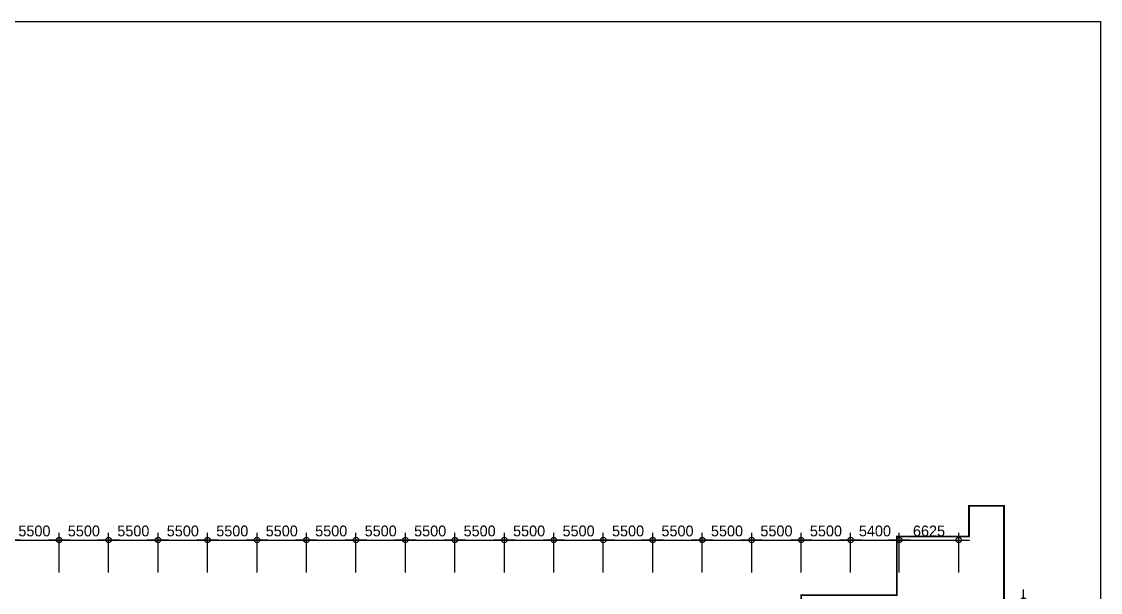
# Model space of a CAD drawing. Header units: millimetres. Extents: x -552870 to 1405794, y -1345622 to 197746.
# Drawn here: x 172054 to 292000, y -787336 to -723854 of the extents above; entities that cross this region are included whole.
import ezdxf

# ---------------------------------------------------------------- set-up
doc = ezdxf.new("R2010")
doc.units = ezdxf.units.MM
doc.header["$LTSCALE"] = 1000
doc.header["$MEASUREMENT"] = 0
doc.header["$PDSIZE"] = -10
doc.layers.get('0').update_dxf_attribs({"linetype": 'CONTINUOUS'})
doc.layers.get('Defpoints').update_dxf_attribs({"color": 171, "linetype": 'CONTINUOUS'})
doc.layers.add('NDIM', color=7, linetype='CONTINUOUS')
doc.styles.add('CGS', font='cgse', dxfattribs={"bigfont": 'cgs'})
doc.dimstyles.new('NDIM 1200', dxfattribs={"dimscale": 500, "dimtxt": 3, "dimasz": 1, "dimexe": 2, "dimexo": 2, "dimgap": 1, "dimtad": 1, "dimdec": 0, "dimdsep": 46, "dimtxsty": 'CGS', "dimblk": 'DOT0', "dimcen": 1, "dimdle": 8, "dimclrd": 2, "dimclre": 2, "dimclrt": 2, "dimadec": 0, "dimazin": 0, "dimtfac": 1, "dimtdec": 0, "dimtix": 1, "dimtmove": 2, "dimatfit": 3, "dimldrblk": 'DOT0', "dimfxl": 1, "dimtolj": 1, "dimtzin": 0, "dimlwd": -1, "dimlwe": -1, "dimarcsym": 0})

# ---------------------------------------------------------------- blocks, each defined once
blk = doc.blocks.new('DOT0')
blk.add_line((-3, 0), (3, 0))
at = {"color": 6}
blk.add_circle((0, 0), 0.75, dxfattribs=at)
blk = doc.blocks.new('*D36')
at = {"layer": 'Defpoints', "color": 0, "ltscale": 0.4, "transparency": 16777216}
for p in [(176230, -781509), (170730, -785909), (176230, -785909)]:
    blk.add_point(p, dxfattribs=at)
at = {"layer": 'NDIM', "ltscale": 0.4, "transparency": 16777216}
for p, q in [((170730, -785109), (170730, -780709)), ((176230, -785109), (176230, -780709)), ((171130, -781509), (175830, -781509))]:
    blk.add_line(p, q, dxfattribs=at)
at = {"layer": 'NDIM', "ltscale": 0.4, "transparency": 16777216, "xscale": 400, "yscale": 400, "zscale": 400, "rotation": 180}
blk.add_blockref('DOT0', (170730, -781509), dxfattribs=at)
at = {"layer": 'NDIM', "ltscale": 0.4, "transparency": 16777216, "xscale": 400, "yscale": 400, "zscale": 400}
blk.add_blockref('DOT0', (176230, -781509), dxfattribs=at)
at = {"layer": 'NDIM', "ltscale": 0.4, "transparency": 16777216, "insert": (173480, -780509), "char_height": 1200, "attachment_point": 5, "style": 'CGS'}
blk.add_mtext('\\A1;5500', dxfattribs=at)
blk = doc.blocks.new('*D37')
at = {"layer": 'Defpoints', "color": 0, "ltscale": 0.4, "transparency": 16777216}
for p in [(181730, -781509), (176230, -785909), (181730, -785909)]:
    blk.add_point(p, dxfattribs=at)
at = {"layer": 'NDIM', "ltscale": 0.4, "transparency": 16777216}
for p, q in [((176230, -785109), (176230, -780709)), ((181730, -785109), (181730, -780709)), ((176630, -781509), (181330, -781509))]:
    blk.add_line(p, q, dxfattribs=at)
at = {"layer": 'NDIM', "ltscale": 0.4, "transparency": 16777216, "xscale": 400, "yscale": 400, "zscale": 400, "rotation": 180}
blk.add_blockref('DOT0', (176230, -781509), dxfattribs=at)
at = {"layer": 'NDIM', "ltscale": 0.4, "transparency": 16777216, "xscale": 400, "yscale": 400, "zscale": 400}
blk.add_blockref('DOT0', (181730, -781509), dxfattribs=at)
at = {"layer": 'NDIM', "ltscale": 0.4, "transparency": 16777216, "insert": (178980, -780509), "char_height": 1200, "attachment_point": 5, "style": 'CGS'}
blk.add_mtext('\\A1;5500', dxfattribs=at)
blk = doc.blocks.new('*D38')
at = {"layer": 'Defpoints', "color": 0, "ltscale": 0.4, "transparency": 16777216}
for p in [(187230, -781509), (181730, -785909), (187230, -785909)]:
    blk.add_point(p, dxfattribs=at)
at = {"layer": 'NDIM', "ltscale": 0.4, "transparency": 16777216}
for p, q in [((181730, -785109), (181730, -780709)), ((187230, -785109), (187230, -780709)), ((182130, -781509), (186830, -781509))]:
    blk.add_line(p, q, dxfattribs=at)
at = {"layer": 'NDIM', "ltscale": 0.4, "transparency": 16777216, "xscale": 400, "yscale": 400, "zscale": 400, "rotation": 180}
blk.add_blockref('DOT0', (181730, -781509), dxfattribs=at)
at = {"layer": 'NDIM', "ltscale": 0.4, "transparency": 16777216, "xscale": 400, "yscale": 400, "zscale": 400}
blk.add_blockref('DOT0', (187230, -781509), dxfattribs=at)
at = {"layer": 'NDIM', "ltscale": 0.4, "transparency": 16777216, "insert": (184480, -780509), "char_height": 1200, "attachment_point": 5, "style": 'CGS'}
blk.add_mtext('\\A1;5500', dxfattribs=at)
blk = doc.blocks.new('*D39')
at = {"layer": 'Defpoints', "color": 0, "ltscale": 0.4, "transparency": 16777216}
for p in [(192730, -781509), (187230, -785909), (192730, -785909)]:
    blk.add_point(p, dxfattribs=at)
at = {"layer": 'NDIM', "ltscale": 0.4, "transparency": 16777216}
for p, q in [((187230, -785109), (187230, -780709)), ((192730, -785109), (192730, -780709)), ((187630, -781509), (192330, -781509))]:
    blk.add_line(p, q, dxfattribs=at)
at = {"layer": 'NDIM', "ltscale": 0.4, "transparency": 16777216, "xscale": 400, "yscale": 400, "zscale": 400, "rotation": 180}
blk.add_blockref('DOT0', (187230, -781509), dxfattribs=at)
at = {"layer": 'NDIM', "ltscale": 0.4, "transparency": 16777216, "xscale": 400, "yscale": 400, "zscale": 400}
blk.add_blockref('DOT0', (192730, -781509), dxfattribs=at)
at = {"layer": 'NDIM', "ltscale": 0.4, "transparency": 16777216, "insert": (189980, -780509), "char_height": 1200, "attachment_point": 5, "style": 'CGS'}
blk.add_mtext('\\A1;5500', dxfattribs=at)
blk = doc.blocks.new('*D40')
at = {"layer": 'Defpoints', "color": 0, "ltscale": 0.4, "transparency": 16777216}
for p in [(198230, -781509), (192730, -785909), (198230, -785909)]:
    blk.add_point(p, dxfattribs=at)
at = {"layer": 'NDIM', "ltscale": 0.4, "transparency": 16777216}
for p, q in [((192730, -785109), (192730, -780709)), ((198230, -785109), (198230, -780709)), ((193130, -781509), (197830, -781509))]:
    blk.add_line(p, q, dxfattribs=at)
at = {"layer": 'NDIM', "ltscale": 0.4, "transparency": 16777216, "xscale": 400, "yscale": 400, "zscale": 400, "rotation": 180}
blk.add_blockref('DOT0', (192730, -781509), dxfattribs=at)
at = {"layer": 'NDIM', "ltscale": 0.4, "transparency": 16777216, "xscale": 400, "yscale": 400, "zscale": 400}
blk.add_blockref('DOT0', (198230, -781509), dxfattribs=at)
at = {"layer": 'NDIM', "ltscale": 0.4, "transparency": 16777216, "insert": (195480, -780509), "char_height": 1200, "attachment_point": 5, "style": 'CGS'}
blk.add_mtext('\\A1;5500', dxfattribs=at)
blk = doc.blocks.new('*D41')
at = {"layer": 'Defpoints', "color": 0, "ltscale": 0.4, "transparency": 16777216}
for p in [(203730, -781509), (198230, -785909), (203730, -785909)]:
    blk.add_point(p, dxfattribs=at)
at = {"layer": 'NDIM', "ltscale": 0.4, "transparency": 16777216}
for p, q in [((198230, -785109), (198230, -780709)), ((203730, -785109), (203730, -780709)), ((198630, -781509), (203330, -781509))]:
    blk.add_line(p, q, dxfattribs=at)
at = {"layer": 'NDIM', "ltscale": 0.4, "transparency": 16777216, "xscale": 400, "yscale": 400, "zscale": 400, "rotation": 180}
blk.add_blockref('DOT0', (198230, -781509), dxfattribs=at)
at = {"layer": 'NDIM', "ltscale": 0.4, "transparency": 16777216, "xscale": 400, "yscale": 400, "zscale": 400}
blk.add_blockref('DOT0', (203730, -781509), dxfattribs=at)
at = {"layer": 'NDIM', "ltscale": 0.4, "transparency": 16777216, "insert": (200980, -780509), "char_height": 1200, "attachment_point": 5, "style": 'CGS'}
blk.add_mtext('\\A1;5500', dxfattribs=at)
blk = doc.blocks.new('*D42')
at = {"layer": 'Defpoints', "color": 0, "ltscale": 0.4, "transparency": 16777216}
for p in [(209230, -781509), (203730, -785909), (209230, -785909)]:
    blk.add_point(p, dxfattribs=at)
at = {"layer": 'NDIM', "ltscale": 0.4, "transparency": 16777216}
for p, q in [((203730, -785109), (203730, -780709)), ((209230, -785109), (209230, -780709)), ((204130, -781509), (208830, -781509))]:
    blk.add_line(p, q, dxfattribs=at)
at = {"layer": 'NDIM', "ltscale": 0.4, "transparency": 16777216, "xscale": 400, "yscale": 400, "zscale": 400, "rotation": 180}
blk.add_blockref('DOT0', (203730, -781509), dxfattribs=at)
at = {"layer": 'NDIM', "ltscale": 0.4, "transparency": 16777216, "xscale": 400, "yscale": 400, "zscale": 400}
blk.add_blockref('DOT0', (209230, -781509), dxfattribs=at)
at = {"layer": 'NDIM', "ltscale": 0.4, "transparency": 16777216, "insert": (206480, -780509), "char_height": 1200, "attachment_point": 5, "style": 'CGS'}
blk.add_mtext('\\A1;5500', dxfattribs=at)
blk = doc.blocks.new('*D43')
at = {"layer": 'Defpoints', "color": 0, "ltscale": 0.4, "transparency": 16777216}
for p in [(214730, -781509), (209230, -785909), (214730, -785909)]:
    blk.add_point(p, dxfattribs=at)
at = {"layer": 'NDIM', "ltscale": 0.4, "transparency": 16777216}
for p, q in [((209230, -785109), (209230, -780709)), ((214730, -785109), (214730, -780709)), ((209630, -781509), (214330, -781509))]:
    blk.add_line(p, q, dxfattribs=at)
at = {"layer": 'NDIM', "ltscale": 0.4, "transparency": 16777216, "xscale": 400, "yscale": 400, "zscale": 400, "rotation": 180}
blk.add_blockref('DOT0', (209230, -781509), dxfattribs=at)
at = {"layer": 'NDIM', "ltscale": 0.4, "transparency": 16777216, "xscale": 400, "yscale": 400, "zscale": 400}
blk.add_blockref('DOT0', (214730, -781509), dxfattribs=at)
at = {"layer": 'NDIM', "ltscale": 0.4, "transparency": 16777216, "insert": (211980, -780509), "char_height": 1200, "attachment_point": 5, "style": 'CGS'}
blk.add_mtext('\\A1;5500', dxfattribs=at)
blk = doc.blocks.new('*D44')
at = {"layer": 'Defpoints', "color": 0, "ltscale": 0.4, "transparency": 16777216}
for p in [(220230, -781509), (214730, -785909), (220230, -785909)]:
    blk.add_point(p, dxfattribs=at)
at = {"layer": 'NDIM', "ltscale": 0.4, "transparency": 16777216}
for p, q in [((214730, -785109), (214730, -780709)), ((220230, -785109), (220230, -780709)), ((215130, -781509), (219830, -781509))]:
    blk.add_line(p, q, dxfattribs=at)
at = {"layer": 'NDIM', "ltscale": 0.4, "transparency": 16777216, "xscale": 400, "yscale": 400, "zscale": 400, "rotation": 180}
blk.add_blockref('DOT0', (214730, -781509), dxfattribs=at)
at = {"layer": 'NDIM', "ltscale": 0.4, "transparency": 16777216, "xscale": 400, "yscale": 400, "zscale": 400}
blk.add_blockref('DOT0', (220230, -781509), dxfattribs=at)
at = {"layer": 'NDIM', "ltscale": 0.4, "transparency": 16777216, "insert": (217480, -780509), "char_height": 1200, "attachment_point": 5, "style": 'CGS'}
blk.add_mtext('\\A1;5500', dxfattribs=at)
blk = doc.blocks.new('*D45')
at = {"layer": 'Defpoints', "color": 0, "ltscale": 0.4, "transparency": 16777216}
for p in [(225730, -781509), (220230, -785909), (225730, -785909)]:
    blk.add_point(p, dxfattribs=at)
at = {"layer": 'NDIM', "ltscale": 0.4, "transparency": 16777216}
for p, q in [((220230, -785109), (220230, -780709)), ((225730, -785109), (225730, -780709)), ((220630, -781509), (225330, -781509))]:
    blk.add_line(p, q, dxfattribs=at)
at = {"layer": 'NDIM', "ltscale": 0.4, "transparency": 16777216, "xscale": 400, "yscale": 400, "zscale": 400, "rotation": 180}
blk.add_blockref('DOT0', (220230, -781509), dxfattribs=at)
at = {"layer": 'NDIM', "ltscale": 0.4, "transparency": 16777216, "xscale": 400, "yscale": 400, "zscale": 400}
blk.add_blockref('DOT0', (225730, -781509), dxfattribs=at)
at = {"layer": 'NDIM', "ltscale": 0.4, "transparency": 16777216, "insert": (222980, -780509), "char_height": 1200, "attachment_point": 5, "style": 'CGS'}
blk.add_mtext('\\A1;5500', dxfattribs=at)
blk = doc.blocks.new('*D46')
at = {"layer": 'Defpoints', "color": 0, "ltscale": 0.4, "transparency": 16777216}
for p in [(231230, -781509), (225730, -785909), (231230, -785909)]:
    blk.add_point(p, dxfattribs=at)
at = {"layer": 'NDIM', "ltscale": 0.4, "transparency": 16777216}
for p, q in [((225730, -785109), (225730, -780709)), ((231230, -785109), (231230, -780709)), ((226130, -781509), (230830, -781509))]:
    blk.add_line(p, q, dxfattribs=at)
at = {"layer": 'NDIM', "ltscale": 0.4, "transparency": 16777216, "xscale": 400, "yscale": 400, "zscale": 400, "rotation": 180}
blk.add_blockref('DOT0', (225730, -781509), dxfattribs=at)
at = {"layer": 'NDIM', "ltscale": 0.4, "transparency": 16777216, "xscale": 400, "yscale": 400, "zscale": 400}
blk.add_blockref('DOT0', (231230, -781509), dxfattribs=at)
at = {"layer": 'NDIM', "ltscale": 0.4, "transparency": 16777216, "insert": (228480, -780509), "char_height": 1200, "attachment_point": 5, "style": 'CGS'}
blk.add_mtext('\\A1;5500', dxfattribs=at)
blk = doc.blocks.new('*D47')
at = {"layer": 'Defpoints', "color": 0, "ltscale": 0.4, "transparency": 16777216}
for p in [(236730, -781509), (231230, -785909), (236730, -785909)]:
    blk.add_point(p, dxfattribs=at)
at = {"layer": 'NDIM', "ltscale": 0.4, "transparency": 16777216}
for p, q in [((231230, -785109), (231230, -780709)), ((236730, -785109), (236730, -780709)), ((231630, -781509), (236330, -781509))]:
    blk.add_line(p, q, dxfattribs=at)
at = {"layer": 'NDIM', "ltscale": 0.4, "transparency": 16777216, "xscale": 400, "yscale": 400, "zscale": 400, "rotation": 180}
blk.add_blockref('DOT0', (231230, -781509), dxfattribs=at)
at = {"layer": 'NDIM', "ltscale": 0.4, "transparency": 16777216, "xscale": 400, "yscale": 400, "zscale": 400}
blk.add_blockref('DOT0', (236730, -781509), dxfattribs=at)
at = {"layer": 'NDIM', "ltscale": 0.4, "transparency": 16777216, "insert": (233980, -780509), "char_height": 1200, "attachment_point": 5, "style": 'CGS'}
blk.add_mtext('\\A1;5500', dxfattribs=at)
blk = doc.blocks.new('*D48')
at = {"layer": 'Defpoints', "color": 0, "ltscale": 0.4, "transparency": 16777216}
for p in [(242230, -781509), (236730, -785909), (242230, -785909)]:
    blk.add_point(p, dxfattribs=at)
at = {"layer": 'NDIM', "ltscale": 0.4, "transparency": 16777216}
for p, q in [((236730, -785109), (236730, -780709)), ((242230, -785109), (242230, -780709)), ((237130, -781509), (241830, -781509))]:
    blk.add_line(p, q, dxfattribs=at)
at = {"layer": 'NDIM', "ltscale": 0.4, "transparency": 16777216, "xscale": 400, "yscale": 400, "zscale": 400, "rotation": 180}
blk.add_blockref('DOT0', (236730, -781509), dxfattribs=at)
at = {"layer": 'NDIM', "ltscale": 0.4, "transparency": 16777216, "xscale": 400, "yscale": 400, "zscale": 400}
blk.add_blockref('DOT0', (242230, -781509), dxfattribs=at)
at = {"layer": 'NDIM', "ltscale": 0.4, "transparency": 16777216, "insert": (239480, -780509), "char_height": 1200, "attachment_point": 5, "style": 'CGS'}
blk.add_mtext('\\A1;5500', dxfattribs=at)
blk = doc.blocks.new('*D49')
at = {"layer": 'Defpoints', "color": 0, "ltscale": 0.4, "transparency": 16777216}
for p in [(247730, -781509), (242230, -785909), (247730, -785909)]:
    blk.add_point(p, dxfattribs=at)
at = {"layer": 'NDIM', "ltscale": 0.4, "transparency": 16777216}
for p, q in [((242230, -785109), (242230, -780709)), ((247730, -785109), (247730, -780709)), ((242630, -781509), (247330, -781509))]:
    blk.add_line(p, q, dxfattribs=at)
at = {"layer": 'NDIM', "ltscale": 0.4, "transparency": 16777216, "xscale": 400, "yscale": 400, "zscale": 400, "rotation": 180}
blk.add_blockref('DOT0', (242230, -781509), dxfattribs=at)
at = {"layer": 'NDIM', "ltscale": 0.4, "transparency": 16777216, "xscale": 400, "yscale": 400, "zscale": 400}
blk.add_blockref('DOT0', (247730, -781509), dxfattribs=at)
at = {"layer": 'NDIM', "ltscale": 0.4, "transparency": 16777216, "insert": (244980, -780509), "char_height": 1200, "attachment_point": 5, "style": 'CGS'}
blk.add_mtext('\\A1;5500', dxfattribs=at)
blk = doc.blocks.new('*D50')
at = {"layer": 'Defpoints', "color": 0, "ltscale": 0.4, "transparency": 16777216}
for p in [(253230, -781509), (247730, -785909), (253230, -785909)]:
    blk.add_point(p, dxfattribs=at)
at = {"layer": 'NDIM', "ltscale": 0.4, "transparency": 16777216}
for p, q in [((247730, -785109), (247730, -780709)), ((253230, -785109), (253230, -780709)), ((248130, -781509), (252830, -781509))]:
    blk.add_line(p, q, dxfattribs=at)
at = {"layer": 'NDIM', "ltscale": 0.4, "transparency": 16777216, "xscale": 400, "yscale": 400, "zscale": 400, "rotation": 180}
blk.add_blockref('DOT0', (247730, -781509), dxfattribs=at)
at = {"layer": 'NDIM', "ltscale": 0.4, "transparency": 16777216, "xscale": 400, "yscale": 400, "zscale": 400}
blk.add_blockref('DOT0', (253230, -781509), dxfattribs=at)
at = {"layer": 'NDIM', "ltscale": 0.4, "transparency": 16777216, "insert": (250480, -780509), "char_height": 1200, "attachment_point": 5, "style": 'CGS'}
blk.add_mtext('\\A1;5500', dxfattribs=at)
blk = doc.blocks.new('*D51')
at = {"layer": 'Defpoints', "color": 0, "ltscale": 0.4, "transparency": 16777216}
for p in [(258730, -781509), (253230, -785909), (258730, -785909)]:
    blk.add_point(p, dxfattribs=at)
at = {"layer": 'NDIM', "ltscale": 0.4, "transparency": 16777216}
for p, q in [((253230, -785109), (253230, -780709)), ((258730, -785109), (258730, -780709)), ((253630, -781509), (258330, -781509))]:
    blk.add_line(p, q, dxfattribs=at)
at = {"layer": 'NDIM', "ltscale": 0.4, "transparency": 16777216, "xscale": 400, "yscale": 400, "zscale": 400, "rotation": 180}
blk.add_blockref('DOT0', (253230, -781509), dxfattribs=at)
at = {"layer": 'NDIM', "ltscale": 0.4, "transparency": 16777216, "xscale": 400, "yscale": 400, "zscale": 400}
blk.add_blockref('DOT0', (258730, -781509), dxfattribs=at)
at = {"layer": 'NDIM', "ltscale": 0.4, "transparency": 16777216, "insert": (255980, -780509), "char_height": 1200, "attachment_point": 5, "style": 'CGS'}
blk.add_mtext('\\A1;5500', dxfattribs=at)
blk = doc.blocks.new('*D52')
at = {"layer": 'Defpoints', "color": 0, "ltscale": 0.4, "transparency": 16777216}
for p in [(264230, -781509), (258730, -785909), (264230, -785909)]:
    blk.add_point(p, dxfattribs=at)
at = {"layer": 'NDIM', "ltscale": 0.4, "transparency": 16777216}
for p, q in [((258730, -785109), (258730, -780709)), ((264230, -785109), (264230, -780709)), ((259130, -781509), (263830, -781509))]:
    blk.add_line(p, q, dxfattribs=at)
at = {"layer": 'NDIM', "ltscale": 0.4, "transparency": 16777216, "xscale": 400, "yscale": 400, "zscale": 400, "rotation": 180}
blk.add_blockref('DOT0', (258730, -781509), dxfattribs=at)
at = {"layer": 'NDIM', "ltscale": 0.4, "transparency": 16777216, "xscale": 400, "yscale": 400, "zscale": 400}
blk.add_blockref('DOT0', (264230, -781509), dxfattribs=at)
at = {"layer": 'NDIM', "ltscale": 0.4, "transparency": 16777216, "insert": (261480, -780509), "char_height": 1200, "attachment_point": 5, "style": 'CGS'}
blk.add_mtext('\\A1;5500', dxfattribs=at)
blk = doc.blocks.new('*D53')
at = {"layer": 'Defpoints', "color": 0, "ltscale": 0.4, "transparency": 16777216}
for p in [(269630, -781509), (264230, -785909), (269630, -785909)]:
    blk.add_point(p, dxfattribs=at)
at = {"layer": 'NDIM', "ltscale": 0.4, "transparency": 16777216}
for p, q in [((264230, -785109), (264230, -780709)), ((269630, -785109), (269630, -780709)), ((264630, -781509), (269230, -781509))]:
    blk.add_line(p, q, dxfattribs=at)
at = {"layer": 'NDIM', "ltscale": 0.4, "transparency": 16777216, "xscale": 400, "yscale": 400, "zscale": 400, "rotation": 180}
blk.add_blockref('DOT0', (264230, -781509), dxfattribs=at)
at = {"layer": 'NDIM', "ltscale": 0.4, "transparency": 16777216, "xscale": 400, "yscale": 400, "zscale": 400}
blk.add_blockref('DOT0', (269630, -781509), dxfattribs=at)
at = {"layer": 'NDIM', "ltscale": 0.4, "transparency": 16777216, "insert": (266930, -780509), "char_height": 1200, "attachment_point": 5, "style": 'CGS'}
blk.add_mtext('\\A1;5400', dxfattribs=at)
blk = doc.blocks.new('*D54')
at = {"layer": 'Defpoints', "color": 0, "ltscale": 0.4, "transparency": 16777216}
for p in [(276255, -781509), (269630, -785909), (276255, -785909)]:
    blk.add_point(p, dxfattribs=at)
at = {"layer": 'NDIM', "ltscale": 0.4, "transparency": 16777216}
for p, q in [((269630, -785109), (269630, -780709)), ((276255, -785109), (276255, -780709)), ((270030, -781509), (275855, -781509))]:
    blk.add_line(p, q, dxfattribs=at)
at = {"layer": 'NDIM', "ltscale": 0.4, "transparency": 16777216, "xscale": 400, "yscale": 400, "zscale": 400, "rotation": 180}
blk.add_blockref('DOT0', (269630, -781509), dxfattribs=at)
at = {"layer": 'NDIM', "ltscale": 0.4, "transparency": 16777216, "xscale": 400, "yscale": 400, "zscale": 400}
blk.add_blockref('DOT0', (276255, -781509), dxfattribs=at)
at = {"layer": 'NDIM', "ltscale": 0.4, "transparency": 16777216, "insert": (272943, -780509), "char_height": 1200, "attachment_point": 5, "style": 'CGS'}
blk.add_mtext('\\A1;6625', dxfattribs=at)
blk = doc.blocks.new('*D81')
at = {"layer": 'Defpoints', "color": 0, "ltscale": 0.4, "transparency": 16777216}
for p in [(279055, -788209), (279055, -793709), (283455, -793709)]:
    blk.add_point(p, dxfattribs=at)
at = {"layer": 'NDIM', "ltscale": 0.4, "transparency": 16777216}
for p, q in [((279855, -788209), (284255, -788209)), ((283455, -788609), (283455, -793309)), ((279855, -793709), (284255, -793709))]:
    blk.add_line(p, q, dxfattribs=at)
at = {"layer": 'NDIM', "ltscale": 0.4, "transparency": 16777216, "xscale": 400, "yscale": 400, "zscale": 400}
for p, rotation in [((283455, -788209), 90), ((283455, -793709), 270)]:
    blk.add_blockref('DOT0', p, dxfattribs=dict(at, rotation=rotation))
at = {"layer": 'NDIM', "ltscale": 0.4, "transparency": 16777216, "insert": (282455, -790959), "char_height": 1200, "attachment_point": 5, "rotation": 90, "style": 'CGS'}
blk.add_mtext('\\A1;5500', dxfattribs=at)

msp = doc.modelspace()

# ---------------------------------------------------------------- linework, layer by layer
at = {"color": 2, "ltscale": 10000, "const_width": 200}
msp.add_lwpolyline([(281280.1, -857406.6), (281280.1, -777709.5), (277395.1, -777709.5), (277395.1, -781124.5), (269355.1, -781124.5), (269355.1, -787634.5), (258730.1, -787634.5), (258730.1, -866409.5), (269080.1, -866409.5), (269080.1, -857409.5), (281280.1, -857406.6)], dxfattribs=at)
at = {"layer": 'Defpoints', "ltscale": 10000}
msp.add_lwpolyline([(292000, -884821.9), (8000, -884821.9), (8000, -723854.1), (292000, -723854.1)], close=True, dxfattribs=at)

# ---------------------------------------------------------------- dimensions: what is measured, and where the dimension line sits
at = {"layer": 'NDIM', "ltscale": 0.4}
for base, p1, p2, picture, middle in [((176230.1, -781509.5), (170730.1, -785909.5), (176230.1, -785909.5), '*D36', (173480.1, -780509.5)), ((181730.1, -781509.5), (176230.1, -785909.5), (181730.1, -785909.5), '*D37', (178980.1, -780509.5)), ((187230.1, -781509.5), (181730.1, -785909.5), (187230.1, -785909.5), '*D38', (184480.1, -780509.5)), ((192730.1, -781509.5), (187230.1, -785909.5), (192730.1, -785909.5), '*D39', (189980.1, -780509.5)), ((198230.1, -781509.5), (192730.1, -785909.5), (198230.1, -785909.5), '*D40', (195480.1, -780509.5)), ((203730.1, -781509.5), (198230.1, -785909.5), (203730.1, -785909.5), '*D41', (200980.1, -780509.5)), ((209230.1, -781509.5), (203730.1, -785909.5), (209230.1, -785909.5), '*D42', (206480.1, -780509.5)), ((214730.1, -781509.5), (209230.1, -785909.5), (214730.1, -785909.5), '*D43', (211980.1, -780509.5)), ((220230.1, -781509.5), (214730.1, -785909.5), (220230.1, -785909.5), '*D44', (217480.1, -780509.5)), ((225730.1, -781509.5), (220230.1, -785909.5), (225730.1, -785909.5), '*D45', (222980.1, -780509.5)), ((231230.1, -781509.5), (225730.1, -785909.5), (231230.1, -785909.5), '*D46', (228480.1, -780509.5)), ((236730.1, -781509.5), (231230.1, -785909.5), (236730.1, -785909.5), '*D47', (233980.1, -780509.5)), ((242230.1, -781509.5), (236730.1, -785909.5), (242230.1, -785909.5), '*D48', (239480.1, -780509.5)), ((247730.1, -781509.5), (242230.1, -785909.5), (247730.1, -785909.5), '*D49', (244980.1, -780509.5)), ((253230.1, -781509.5), (247730.1, -785909.5), (253230.1, -785909.5), '*D50', (250480.1, -780509.5)), ((258730.1, -781509.5), (253230.1, -785909.5), (258730.1, -785909.5), '*D51', (255980.1, -780509.5)), ((264230.1, -781509.5), (258730.1, -785909.5), (264230.1, -785909.5), '*D52', (261480.1, -780509.5)), ((269630.1, -781509.5), (264230.1, -785909.5), (269630.1, -785909.5), '*D53', (266930.1, -780509.5)), ((276255.1, -781509.5), (269630.1, -785909.5), (276255.1, -785909.5), '*D54', (272942.6, -780509.5))]:
    dim = msp.add_linear_dim(base=base, p1=p1, p2=p2, dimstyle='NDIM 1200', override={"dimscale": 400, "dimclrd": 256, "dimclre": 256, "dimclrt": 256}, dxfattribs=at)
    dim.commit()
    dim.dimension.update_dxf_attribs({"geometry": picture, "text_midpoint": middle})
dim = msp.add_linear_dim(base=(283455.1, -793709.5), p1=(279055.1, -788209.5), p2=(279055.1, -793709.5), angle=270, dimstyle='NDIM 1200', override={"dimscale": 400, "dimclrd": 256, "dimclre": 256, "dimclrt": 256}, dxfattribs=at)
dim.commit()
dim.dimension.update_dxf_attribs({"geometry": '*D81', "text_midpoint": (282455.1, -790959.5)})

doc.saveas('drawing.dxf')
